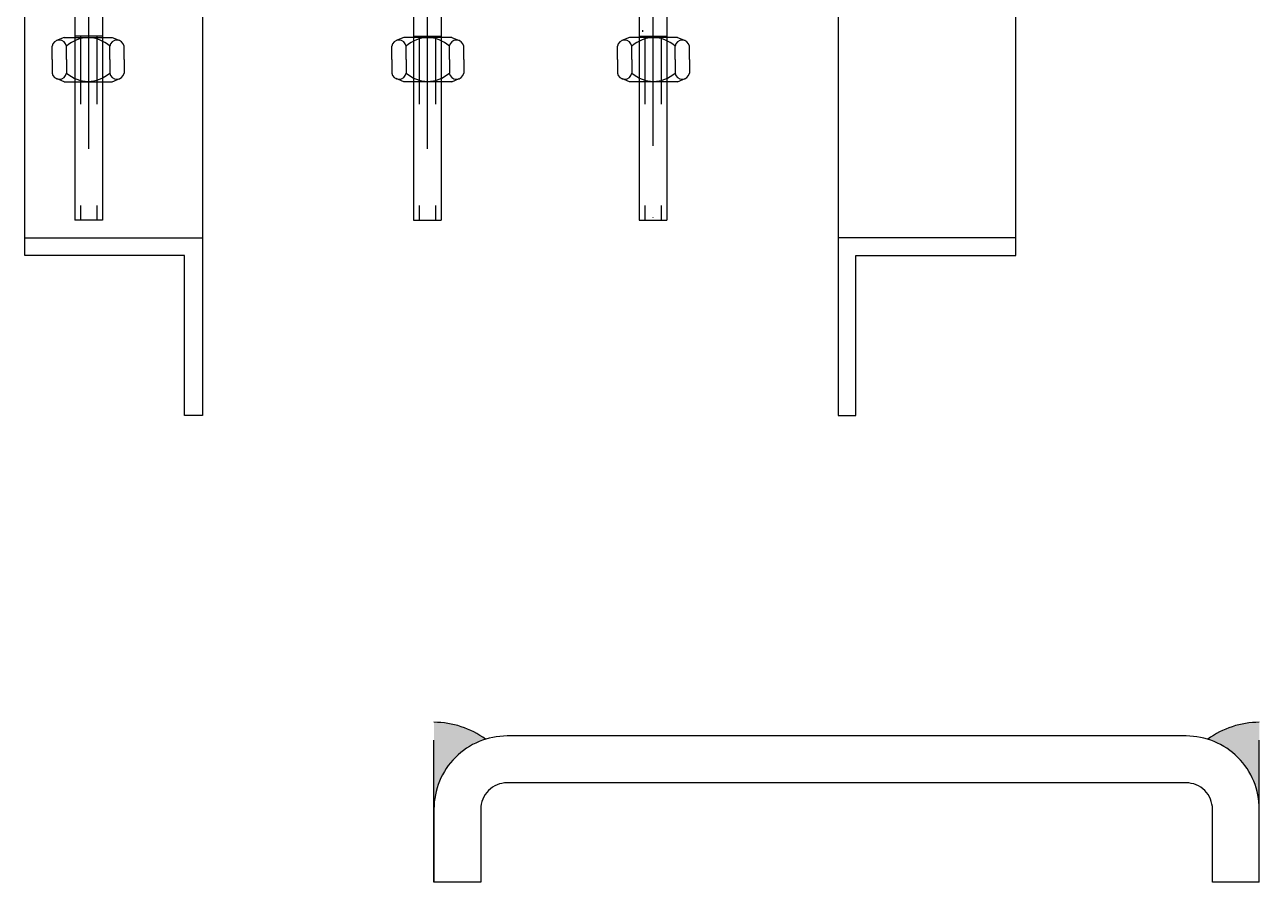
# Model space of a CAD drawing. Header units: metres. Extents: x -423681 to 482285, y -10923 to 168764.
# Drawn here: x -243.5 to 194.1, y -437 to -133 of the extents above; entities that cross this region are included whole.
import ezdxf

# ---------------------------------------------------------------- set-up
doc = ezdxf.new("R2010")
doc.units = ezdxf.units.M
doc.linetypes.add('ACAD_ISO03W100', pattern=[30, 12, -18])
doc.linetypes.add('BORDERX2', pattern=[88.9, 25.4, -12.7, 25.4, -12.7, 0, -12.7])
doc.linetypes.add('TRACKS', pattern='A,0.15,[130,ltypeshp.shx,S=0.25,R=0,X=0,Y=0],0.15', length=0.3)

# ---------------------------------------------------------------- blocks, each defined once
blk = doc.blocks.new('SUKP35_CHIA_PHA')
at = {"color": 8, "ltscale": 250}
for p, q in [((-243.49, -208.55), (-243.49, 244.45)), ((107.84, -208.55), (107.84, 244.45)), ((-180.49, 181.45), (-180.49, -208.55)), ((44.84, 181.45), (44.84, -208.55))]:
    blk.add_line(p, q, dxfattribs=at)
at = {"color": 2, "ltscale": 250}
for points in [[(-243.49, -208.55), (-180.49, -208.55), (-180.49, -271.55), (-186.79, -271.55), (-186.79, -214.85), (-243.49, -214.85), (-243.49, -208.55)], [(107.84, -208.55), (44.84, -208.55), (44.84, -271.55), (51.14, -271.55), (51.14, -214.85), (107.84, -214.85), (107.84, -208.55)]]:
    blk.add_lwpolyline(points, dxfattribs=at)
blk = doc.blocks.new('TUBV_NHANHKEP')
for points in [[(-80.15, -386.3, 0.16026), (-98.43, -380.28), (-98.43, -411.08, -0.328969)], [(175.82, -386.3, -0.16026), (194.1, -380.28), (194.1, -411.08, 0.328969)]]:
    blk.add_hatch(color=8).paths.add_polyline_path(points)
at = {"color": 8, "linetype": 'TRACKS', "ltscale": 0.5}
for p, q in [((-98.43, -437.01), (-98.43, -386.58)), ((194.1, -437.01), (194.1, -386.58))]:
    blk.add_line(p, q, dxfattribs=at)
at = {"color": 2}
for p, q in [((-81.83, -437.01), (-98.43, -437.01)), ((194.1, -437.01), (177.5, -437.01))]:
    blk.add_line(p, q, dxfattribs=at)
for points in [[(194.1, -437.01), (194.1, -411.08, 0.414214), (168.17, -385.14), (-72.5, -385.14, 0.414214), (-98.43, -411.08), (-98.43, -437.01)], [(177.5, -437.01), (177.5, -411.08, 0.414214), (168.17, -401.74), (-72.5, -401.74, 0.414214), (-81.83, -411.08), (-81.83, -437.01)]]:
    blk.add_lwpolyline(points, format="xyb", dxfattribs=at)
at = {"color": 8}
for centre, start, end in [((-98.43, -411.08), 53.5808, 90), ((194.1, -411.08), 90, 126.4192)]:
    blk.add_arc(centre, 30.79, start, end, dxfattribs=at)
blk = doc.blocks.new('GIADAO_CPDT')
at = {"color": 7, "linetype": 'Continuous', "ltscale": 2}
for p, q in [((-215.93, -45.06), (-215.93, -202.25)), ((-105.72, -45.06), (-105.72, -202.25)), ((-15.93, -45.06), (-15.93, -202.25)), ((-225.72, -52.13), (-225.72, -202.25)), ((-95.93, -52.13), (-95.93, -202.25)), ((-25.72, -52.13), (-25.72, -202.25)), ((-215.93, -136.98), (-225.72, -136.98)), ((-105.72, -136.98), (-95.93, -136.98)), ((-25.72, -136.98), (-15.93, -136.98)), ((-25.72, -136.98), (-15.93, -136.98)), ((-215.93, -202.25), (-225.72, -202.25)), ((-105.72, -202.25), (-95.93, -202.25)), ((-25.72, -202.25), (-15.93, -202.25)), ((-25.72, -202.25), (-15.93, -202.25))]:
    blk.add_line(p, q, dxfattribs=at)
at = {"color": 8, "linetype": 'BORDERX2', "ltscale": 2}
for p, q in [((-220.82, -49.95), (-220.82, -202.25)), ((-100.82, -49.95), (-100.82, -202.25)), ((-20.82, -48.86), (-20.82, -202.25))]:
    blk.add_line(p, q, dxfattribs=at)
at = {"color": 7}
for p, q in [((-24.34, -135.49), (-24.34, -134.94)), ((-229.52, -137.49), (-212.5, -137.49)), ((-92.13, -137.49), (-109.14, -137.49)), ((-12.13, -137.49), (-29.14, -137.49)), ((-229.52, -153.18), (-212.5, -153.18)), ((-92.13, -153.18), (-109.14, -153.18)), ((-12.13, -153.18), (-29.14, -153.18))]:
    blk.add_line(p, q, dxfattribs=at)
at = {"color": 7, "linetype": 'Continuous'}
for p, q in [((-229.52, -137.49), (-232.21, -138.61)), ((-212.5, -137.49), (-209.81, -138.61)), ((-109.14, -137.49), (-111.83, -138.61)), ((-92.13, -137.49), (-89.44, -138.61)), ((-29.14, -137.49), (-31.83, -138.61)), ((-12.13, -137.49), (-9.44, -138.61)), ((-233.77, -145.34), (-233.77, -140.57)), ((-228.66, -145.34), (-228.66, -140.57)), ((-213.36, -145.34), (-213.36, -140.57)), ((-208.26, -145.34), (-208.26, -140.57)), ((-113.39, -145.34), (-113.39, -140.57)), ((-108.29, -145.34), (-108.29, -140.57)), ((-92.98, -145.34), (-92.98, -140.57)), ((-87.88, -145.34), (-87.88, -140.57)), ((-33.39, -145.34), (-33.39, -140.57)), ((-28.29, -145.34), (-28.29, -140.57)), ((-12.98, -145.34), (-12.98, -140.57)), ((-7.88, -145.34), (-7.88, -140.57)), ((-233.77, -145.34), (-233.77, -150.1)), ((-228.66, -145.34), (-228.66, -150.1)), ((-213.36, -145.34), (-213.36, -150.1)), ((-208.26, -145.34), (-208.26, -150.1)), ((-113.39, -145.34), (-113.39, -150.1)), ((-108.29, -145.34), (-108.29, -150.1)), ((-92.98, -145.34), (-92.98, -150.1)), ((-87.88, -145.34), (-87.88, -150.1)), ((-33.39, -145.34), (-33.39, -150.1)), ((-28.29, -145.34), (-28.29, -150.1)), ((-12.98, -145.34), (-12.98, -150.1)), ((-7.88, -145.34), (-7.88, -150.1)), ((-229.52, -153.18), (-232.21, -152.06)), ((-212.5, -153.18), (-209.81, -152.06)), ((-109.14, -153.18), (-111.83, -152.06)), ((-92.13, -153.18), (-89.44, -152.06)), ((-29.14, -153.18), (-31.83, -152.06)), ((-12.13, -153.18), (-9.44, -152.06))]:
    blk.add_line(p, q, dxfattribs=at)
at = {"color": 7, "linetype": 'ACAD_ISO03W100', "ltscale": 2}
for p, q in [((-223.71, -137.11), (-223.71, -202.26)), ((-217.94, -137.11), (-217.94, -202.26)), ((-103.71, -137.11), (-103.71, -202.26)), ((-97.94, -137.11), (-97.94, -202.26)), ((-23.71, -137.11), (-23.71, -202.26)), ((-17.94, -137.11), (-17.94, -202.26))]:
    blk.add_line(p, q, dxfattribs=at)
at = {"color": 7, "linetype": 'Continuous'}
for centre, radius, start, end in [((-231.22, -141), 2.59, 9.5179, 170.4821), ((-221.01, -148.98), 11.37, 47.7072, 132.2928), ((-210.81, -141), 2.59, 9.5179, 170.4821), ((-110.84, -141), 2.59, 9.5179, 170.4821), ((-100.63, -148.98), 11.37, 47.7072, 132.2928), ((-90.43, -141), 2.59, 9.5179, 170.4821), ((-30.84, -141), 2.59, 9.5179, 170.4821), ((-20.63, -148.98), 11.37, 47.7072, 132.2928), ((-10.43, -141), 2.59, 9.5179, 170.4821), ((-231.22, -149.68), 2.59, 189.5179, 350.4821), ((-221.01, -141.69), 11.37, 227.7072, 312.2928), ((-210.81, -149.68), 2.59, 189.5179, 350.4821), ((-110.84, -149.68), 2.59, 189.5179, 350.4821), ((-100.63, -141.69), 11.37, 227.7072, 312.2928), ((-90.43, -149.68), 2.59, 189.5179, 350.4821), ((-30.84, -149.68), 2.59, 189.5179, 350.4821), ((-20.63, -141.69), 11.37, 227.7072, 312.2928), ((-10.43, -149.68), 2.59, 189.5179, 350.4821)]:
    blk.add_arc(centre, radius, start, end, dxfattribs=at)

msp = doc.modelspace()

# ---------------------------------------------------------------- block references
for name in ['TUBV_NHANHKEP', 'SUKP35_CHIA_PHA', 'GIADAO_CPDT']:
    msp.add_blockref(name, (0, 0))

doc.saveas('drawing.dxf')
